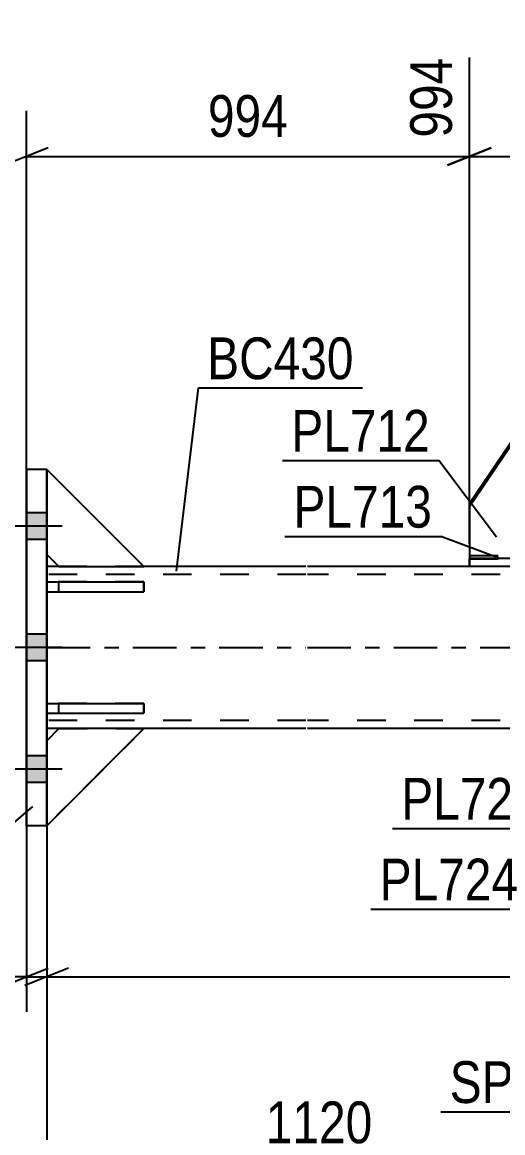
# Model space of a CAD drawing. Header units: millimetres. Extents: x 0 to 841, y 0 to 594.
# Drawn here: x 49.3 to 82.2, y 52.9 to 129 of the extents above; entities that cross this region are included whole.
import ezdxf

# ---------------------------------------------------------------- set-up
doc = ezdxf.new("R2010")
doc.units = ezdxf.units.MM
doc.linetypes.add('DXK_LINE_DOT2', pattern=[3.9198, 1.9599, -1.9599])
doc.linetypes.add('DXK_LINE_DOT3', pattern=[5.9187, 2.979, -0.9799, 0.9799, -0.9799])
doc.styles.add('Arial Narrow', font='ARIALN.TTF', dxfattribs={"height": 0.2})

# ---------------------------------------------------------------- blocks, each defined once
blk = doc.blocks.new('Part-761545952-5666 - 5633')
at = {"color": 2, "linetype": 'Continuous'}
for p, q in [((79.932, 91.689), (79.932, 92.245)), ((79.932, 92.245), (79.932, 92.245)), ((102.626, 92.245), (79.932, 92.245)), ((102.626, 92.245), (102.626, 91.689))]:
    blk.add_line(p, q, dxfattribs=at)
at = {"color": 7, "linetype": 'DXK_LINE_DOT2'}
for p, q in [((79.932, 92.245), (79.932, 91.689)), ((79.932, 92.245), (79.932, 92.245)), ((102.626, 91.689), (102.626, 92.245)), ((79.932, 91.689), (79.932, 91.689)), ((102.626, 91.689), (79.932, 91.689))]:
    blk.add_line(p, q, dxfattribs=at)
blk = doc.blocks.new('Part-761545952-5651 - 5633')
at = {"color": 2, "linetype": 'Continuous'}
for p, q in [((84.996, 103.499), (79.932, 96.008)), ((84.996, 103.271), (79.932, 95.78)), ((84.996, 103.271), (84.996, 103.499)), ((84.996, 103.499), (102.626, 97.024)), ((102.626, 96.796), (84.996, 103.271)), ((102.626, 97.024), (102.626, 92.245)), ((79.932, 96.008), (79.932, 92.245))]:
    blk.add_line(p, q, dxfattribs=at)
at = {"color": 7, "linetype": 'DXK_LINE_DOT2'}
for p, q in [((79.932, 92.445), (102.626, 92.445)), ((79.932, 92.245), (79.932, 92.217)), ((79.932, 92.217), (79.932, 92.245)), ((79.932, 92.217), (102.626, 92.217)), ((102.626, 92.217), (102.626, 92.245)), ((102.626, 92.245), (102.626, 92.217))]:
    blk.add_line(p, q, dxfattribs=at)
blk = doc.blocks.new('Part-761545952-5737 - 5633')
at = {"color": 2, "linetype": 'Continuous'}
for p, q in [((49.555, 98.356), (49.555, 98.356)), ((50.943, 98.356), (49.555, 98.356)), ((49.555, 98.356), (49.555, 73.912)), ((50.943, 73.912), (50.943, 98.356)), ((49.555, 73.912), (49.555, 73.912)), ((50.943, 73.912), (49.555, 73.912)), ((50.943, 73.912), (50.943, 73.912))]:
    blk.add_line(p, q, dxfattribs=at)
at = {"color": 7, "linetype": 'DXK_LINE_DOT2'}
for p, q in [((49.555, 73.912), (49.555, 98.356)), ((50.943, 98.356), (50.943, 73.912))]:
    blk.add_line(p, q, dxfattribs=at)
blk = doc.blocks.new('Part-761545952-5747 - 5633')
at = {"color": 2, "linetype": 'Continuous'}
for p, q in [((50.943, 90.634), (50.944, 90.634)), ((50.944, 90.634), (57.61, 90.634)), ((50.944, 90.634), (50.944, 89.967)), ((57.61, 90.634), (57.61, 89.967)), ((50.944, 89.967), (50.943, 89.967)), ((50.944, 89.967), (57.61, 89.967))]:
    blk.add_line(p, q, dxfattribs=at)
at = {"color": 7, "linetype": 'DXK_LINE_DOT2'}
for p, q in [((50.943, 89.967), (50.943, 90.634)), ((51.777, 89.967), (51.777, 90.634))]:
    blk.add_line(p, q, dxfattribs=at)
blk = doc.blocks.new('Part-761545952-5851 - 5633')
at = {"color": 7, "linetype": 'DXK_LINE_DOT2'}
for p, q in [((50.943, 79.745), (51.777, 80.578)), ((57.61, 80.578), (50.943, 73.912)), ((50.943, 79.745), (51.777, 80.578)), ((50.943, 73.912), (57.61, 80.578)), ((51.777, 80.578), (57.61, 80.578)), ((50.943, 73.912), (50.943, 79.745)), ((50.943, 79.745), (50.943, 79.745)), ((50.943, 73.912), (50.943, 79.745)), ((50.943, 73.912), (50.943, 73.912))]:
    blk.add_line(p, q, dxfattribs=at)
blk = doc.blocks.new('Part-761545952-5741 - 5633')
at = {"color": 7, "linetype": 'DXK_LINE_DOT2'}
for p, q in [((50.943, 79.745), (51.777, 80.578)), ((57.61, 80.578), (50.943, 73.912)), ((50.943, 79.745), (51.777, 80.578)), ((50.943, 73.912), (57.61, 80.578)), ((51.777, 80.578), (57.61, 80.578)), ((50.943, 73.912), (50.943, 79.745)), ((50.943, 79.745), (50.943, 79.745)), ((50.943, 73.912), (50.943, 79.745)), ((50.943, 73.912), (50.943, 73.912))]:
    blk.add_line(p, q, dxfattribs=at)
blk = doc.blocks.new('Part-761545952-5744 - 5633')
at = {"color": 2, "linetype": 'Continuous'}
for p, q in [((50.943, 82.3), (50.944, 82.3)), ((50.944, 82.3), (57.61, 82.3)), ((50.944, 82.3), (50.944, 81.634)), ((57.61, 82.3), (57.61, 81.634)), ((50.944, 81.634), (50.943, 81.634)), ((50.944, 81.634), (57.61, 81.634))]:
    blk.add_line(p, q, dxfattribs=at)
at = {"color": 7, "linetype": 'DXK_LINE_DOT2'}
for p, q in [((50.943, 81.634), (50.943, 82.3)), ((51.777, 81.634), (51.777, 82.3))]:
    blk.add_line(p, q, dxfattribs=at)
blk = doc.blocks.new('Part-761545952-5750 - 5633')
at = {"color": 7, "linetype": 'DXK_LINE_DOT2'}
for p, q in [((57.61, 82.3), (50.943, 82.3)), ((50.943, 81.634), (50.943, 82.3)), ((50.943, 82.3), (50.943, 81.634)), ((51.776, 81.634), (51.776, 82.3)), ((57.61, 81.634), (57.61, 82.3)), ((50.943, 81.634), (57.61, 81.634))]:
    blk.add_line(p, q, dxfattribs=at)
blk = doc.blocks.new('Part-761545952-5760 - 5633')
at = {"color": 2, "linetype": 'Continuous'}
for p, q in [((57.61, 91.689), (50.944, 98.356)), ((51.777, 91.689), (50.944, 92.523)), ((51.777, 91.689), (57.61, 91.689))]:
    blk.add_line(p, q, dxfattribs=at)
at = {"color": 7, "linetype": 'DXK_LINE_DOT2'}
for p, q in [((50.944, 98.356), (50.944, 92.523)), ((50.944, 98.356), (50.944, 98.356)), ((50.944, 98.356), (57.61, 91.689)), ((50.944, 92.523), (50.944, 98.356)), ((50.944, 92.523), (50.944, 92.523)), ((50.944, 92.523), (51.777, 91.689))]:
    blk.add_line(p, q, dxfattribs=at)
blk = doc.blocks.new('Part-761545952-5763 - 5633')
at = {"color": 7, "linetype": 'DXK_LINE_DOT2'}
for p, q in [((57.61, 91.689), (50.943, 98.356)), ((50.943, 98.356), (50.943, 92.523)), ((50.943, 98.356), (50.943, 98.356)), ((50.943, 98.356), (57.61, 91.689)), ((50.943, 92.523), (50.943, 98.356)), ((51.777, 91.689), (50.943, 92.523)), ((50.943, 92.523), (50.943, 92.523)), ((50.943, 92.523), (51.777, 91.689)), ((51.777, 91.689), (57.61, 91.689))]:
    blk.add_line(p, q, dxfattribs=at)
blk = doc.blocks.new('Part-761545952-5766 - 5633')
at = {"color": 7, "linetype": 'DXK_LINE_DOT2'}
for p, q in [((57.61, 91.689), (50.943, 98.356)), ((50.943, 98.356), (50.943, 92.523)), ((50.943, 98.356), (50.943, 98.356)), ((50.943, 98.356), (57.61, 91.689)), ((50.943, 92.523), (50.943, 98.356)), ((51.777, 91.689), (50.943, 92.523)), ((50.943, 92.523), (50.943, 92.523)), ((50.943, 92.523), (51.777, 91.689)), ((51.777, 91.689), (57.61, 91.689))]:
    blk.add_line(p, q, dxfattribs=at)
blk = doc.blocks.new('Part-761545952-5842 - 5633')
at = {"color": 7, "linetype": 'DXK_LINE_DOT2'}
for p, q in [((57.61, 90.634), (50.943, 90.634)), ((50.943, 89.967), (50.943, 90.634)), ((50.943, 90.634), (50.943, 89.967)), ((51.776, 89.967), (51.776, 90.634)), ((57.61, 89.967), (57.61, 90.634)), ((50.943, 89.967), (57.61, 89.967))]:
    blk.add_line(p, q, dxfattribs=at)
blk = doc.blocks.new('Part-761545952-5848 - 5633')
at = {"color": 2, "linetype": 'Continuous'}
for p, q in [((50.944, 79.745), (51.777, 80.578)), ((50.944, 73.912), (57.61, 80.578)), ((51.777, 80.578), (51.777, 80.578)), ((57.61, 80.578), (51.777, 80.578)), ((57.61, 80.578), (57.61, 80.578))]:
    blk.add_line(p, q, dxfattribs=at)
at = {"color": 7, "linetype": 'DXK_LINE_DOT2'}
for p, q in [((50.944, 79.745), (51.777, 80.578)), ((57.61, 80.578), (50.944, 73.912)), ((50.944, 73.912), (50.944, 79.745)), ((50.944, 79.745), (50.944, 79.745)), ((50.944, 79.745), (50.944, 73.912)), ((50.944, 73.912), (50.944, 73.912))]:
    blk.add_line(p, q, dxfattribs=at)
blk = doc.blocks.new('Part-761545952-5869 - 5633')
at = {"color": 2, "linetype": 'Continuous'}
for p, q in [((51.777, 91.689), (50.943, 91.689)), ((68.721, 91.689), (57.61, 91.689)), ((297.617, 91.689), (68.821, 91.689)), ((51.777, 80.578), (50.943, 80.578)), ((68.721, 80.578), (57.61, 80.578)), ((297.617, 80.578), (68.821, 80.578))]:
    blk.add_line(p, q, dxfattribs=at)
at = {"color": 7, "linetype": 'DXK_LINE_DOT2'}
for p, q in [((50.943, 91.689), (50.943, 80.578)), ((50.943, 80.578), (50.943, 91.689)), ((50.943, 91.689), (50.943, 91.689)), ((50.943, 91.689), (50.943, 91.689)), ((57.61, 91.689), (51.777, 91.689)), ((50.943, 91.134), (50.943, 91.134)), ((68.721, 91.134), (50.943, 91.134)), ((297.617, 91.134), (68.821, 91.134)), ((50.943, 81.134), (50.943, 81.134)), ((68.721, 81.134), (50.943, 81.134)), ((297.617, 81.134), (68.821, 81.134)), ((50.943, 80.578), (50.943, 80.578)), ((50.943, 80.578), (50.943, 80.578)), ((57.61, 80.578), (51.777, 80.578))]:
    blk.add_line(p, q, dxfattribs=at)
at = {"color": 7, "linetype": 'DXK_LINE_DOT3'}
for p, q in [((50.943, 86.134), (68.721, 86.134)), ((68.821, 86.134), (297.617, 86.134))]:
    blk.add_line(p, q, dxfattribs=at)
blk = doc.blocks.new('Bolt-761545952-5872 - 5633')
at = {"linetype": 'Continuous'}
for points in [[(49.555, 95.384), (49.555, 93.55), (50.943, 93.55), (50.943, 95.384)], [(49.555, 95.384), (49.555, 93.55), (50.943, 93.55), (50.943, 95.384)], [(49.555, 95.384), (49.555, 93.55), (50.943, 93.55), (50.943, 95.384)], [(49.555, 95.384), (49.555, 93.55), (50.943, 93.55), (50.943, 95.384)], [(49.555, 87.05), (49.555, 85.217), (50.943, 85.217), (50.943, 87.05)], [(49.555, 87.05), (49.555, 85.217), (50.943, 85.217), (50.943, 87.05)], [(49.555, 78.717), (49.555, 76.884), (50.943, 76.884), (50.943, 78.717)], [(49.555, 78.717), (49.555, 76.884), (50.943, 76.884), (50.943, 78.717)], [(49.555, 78.717), (49.555, 76.884), (50.943, 76.884), (50.943, 78.717)], [(49.555, 78.717), (49.555, 76.884), (50.943, 76.884), (50.943, 78.717)]]:
    blk.add_hatch(color=1, dxfattribs=at).paths.add_polyline_path(points)
at = {"color": 1, "linetype": 'Continuous'}
for p, q in [((50.943, 95.384), (49.555, 95.384)), ((50.943, 95.384), (49.555, 95.384)), ((50.943, 95.384), (49.555, 95.384)), ((50.943, 95.384), (49.555, 95.384)), ((51.999, 94.467), (45.388, 94.467)), ((51.999, 94.467), (45.388, 94.467)), ((51.999, 94.467), (45.388, 94.467)), ((51.999, 94.467), (45.388, 94.467)), ((50.943, 93.55), (49.555, 93.55)), ((50.943, 93.55), (49.555, 93.55)), ((50.943, 93.55), (49.555, 93.55)), ((50.943, 93.55), (49.555, 93.55)), ((50.943, 87.05), (49.555, 87.05)), ((50.943, 87.05), (49.555, 87.05)), ((51.999, 86.134), (45.388, 86.134)), ((51.999, 86.134), (45.388, 86.134)), ((50.943, 85.217), (49.555, 85.217)), ((50.943, 85.217), (49.555, 85.217)), ((50.943, 78.717), (49.555, 78.717)), ((50.943, 78.717), (49.555, 78.717)), ((50.943, 78.717), (49.555, 78.717)), ((50.943, 78.717), (49.555, 78.717)), ((51.999, 77.8), (45.388, 77.8)), ((51.999, 77.8), (45.388, 77.8)), ((51.999, 77.8), (45.388, 77.8)), ((51.999, 77.8), (45.388, 77.8)), ((50.943, 76.884), (49.555, 76.884)), ((50.943, 76.884), (49.555, 76.884)), ((50.943, 76.884), (49.555, 76.884)), ((50.943, 76.884), (49.555, 76.884))]:
    blk.add_line(p, q, dxfattribs=at)
blk = doc.blocks.new('StraightDimension-761545952-8993 - 5633')
at = {"color": 7, "linetype": 'Continuous'}
for p, q in [((49.555, 97.356), (49.555, 61.157)), ((50.943, 97.356), (50.943, 61.157)), ((48.055, 62.957), (51.055, 64.157)), ((52.443, 64.157), (49.443, 62.957)), ((49.555, 63.557), (43.648, 63.557)), ((49.555, 63.557), (43.648, 63.557)), ((49.555, 63.557), (50.943, 63.557))]:
    blk.add_line(p, q, dxfattribs=at)
at = {"color": 0}
blk.add_wipeout([(49.03, 64.307), (49.03, 68.507), (44.173, 68.507), (44.173, 64.307)], dxfattribs=at)
at = {"color": 3, "style": 'Arial Narrow'}
blk.add_text('25', height=2.8633, dxfattribs=at).set_placement((44.773, 64.907))
blk = doc.blocks.new('StraightDimension-761545952-5947 - 5633')
at = {"color": 7, "linetype": 'Continuous'}
for p, q in [((102.626, 92.689), (102.626, 128.416)), ((79.932, 93.245), (79.932, 126.588)), ((81.432, 120.404), (78.432, 119.204)), ((101.126, 119.204), (104.126, 120.404)), ((79.932, 119.804), (102.626, 119.804))]:
    blk.add_line(p, q, dxfattribs=at)
at = {"color": 0}
blk.add_wipeout([(94.621, 120.554), (94.621, 124.754), (87.937, 124.754), (87.937, 120.554)], dxfattribs=at)
at = {"color": 3, "style": 'Arial Narrow'}
blk.add_text('408', height=2.8633, dxfattribs=at).set_placement((88.537, 121.154))
at = {"color": 0, "linetype": 'Continuous'}
blk.add_wipeout([(102.026, 129.016), (97.826, 129.016), (97.826, 120.503), (102.026, 120.504)], dxfattribs=at)
at = {"color": 3, "linetype": 'Continuous', "style": 'Arial Narrow'}
blk.add_text('1403', height=2.8633, rotation=90.00021, dxfattribs=at).set_placement((101.426, 121.104))
blk = doc.blocks.new('StraightDimension-761545952-5962 - 5633')
at = {"color": 7, "linetype": 'Continuous'}
for p, q in [((79.932, 93.245), (79.932, 126.588)), ((49.555, 74.912), (49.555, 122.932)), ((51.055, 120.404), (48.055, 119.204)), ((78.432, 119.204), (81.432, 120.404)), ((49.555, 119.804), (79.932, 119.804))]:
    blk.add_line(p, q, dxfattribs=at)
at = {"color": 0}
blk.add_wipeout([(68.086, 120.554), (68.086, 124.754), (61.401, 124.754), (61.401, 120.554)], dxfattribs=at)
at = {"color": 3, "style": 'Arial Narrow'}
blk.add_text('994', height=2.8633, dxfattribs=at).set_placement((62.001, 121.154))
at = {"color": 0, "linetype": 'Continuous'}
for points in [[(79.332, 127.188), (75.132, 127.188), (75.132, 120.503), (79.332, 120.504)], [(48.955, 123.532), (44.755, 123.532), (44.755, 120.503), (48.955, 120.504)]]:
    blk.add_wipeout(points, dxfattribs=at)
at = {"color": 3, "linetype": 'Continuous', "style": 'Arial Narrow'}
for s, height, p in [('994', 2.8633, (78.732, 121.104)), ('0', 2.863, (48.355, 121.104))]:
    blk.add_text(s, height=height, rotation=90.00021, dxfattribs=at).set_placement(p)
blk = doc.blocks.new('StraightDimension-761545952-6006 - 5633')
at = {"color": 7, "linetype": 'Continuous'}
for p, q in [((50.944, 79.578), (50.944, 48.397)), ((88.311, 79.578), (88.311, 48.397)), ((52.444, 51.397), (49.444, 50.197)), ((86.811, 50.197), (89.811, 51.397)), ((50.944, 50.797), (88.311, 50.797))]:
    blk.add_line(p, q, dxfattribs=at)
at = {"color": 0}
blk.add_wipeout([(73.884, 51.547), (73.884, 55.747), (65.371, 55.747), (65.371, 51.547)], dxfattribs=at)
at = {"color": 3, "style": 'Arial Narrow'}
blk.add_text('1120', height=2.8633, dxfattribs=at).set_placement((65.971, 52.147))
blk = doc.blocks.new('StraightDimension-761545952-8992 - 5633')
at = {"color": 7, "linetype": 'Continuous'}
for p, q in [((50.943, 97.356), (50.943, 61.157)), ((52.443, 64.157), (49.443, 62.957)), ((50.943, 63.557), (315.494, 63.557))]:
    blk.add_line(p, q, dxfattribs=at)
blk = doc.blocks.new('Mark-761545952-5647 - 5633')
at = {"color": 30, "linetype": 'Continuous'}
for p in [(67.121, 98.966), (81.784, 93.706)]:
    blk.add_line(p, (77.825, 98.966), dxfattribs=at)
at = {"color": 0}
blk.add_wipeout([(77.225, 99.566), (77.225, 102.566), (67.721, 102.566), (67.721, 99.566)], dxfattribs=at)
blk.add_wipeout([(77.225, 99.566), (77.225, 102.566), (67.721, 102.566), (67.721, 99.566)], dxfattribs=at)
at = {"color": 3, "style": 'Arial Narrow'}
blk.add_text('PL712', height=2.8633, dxfattribs=at).set_placement((67.721, 99.566))
blk = doc.blocks.new('Mark-761545952-5662 - 5633')
at = {"color": 30, "linetype": 'Continuous'}
for p in [(67.269, 93.761), (82.02, 92.245)]:
    blk.add_line(p, (77.972, 93.761), dxfattribs=at)
at = {"color": 0}
blk.add_wipeout([(77.372, 94.361), (77.372, 97.361), (67.869, 97.361), (67.869, 94.361)], dxfattribs=at)
blk.add_wipeout([(77.372, 94.361), (77.372, 97.361), (67.869, 97.361), (67.869, 94.361)], dxfattribs=at)
at = {"color": 3, "style": 'Arial Narrow'}
blk.add_text('PL713', height=2.8633, dxfattribs=at).set_placement((67.869, 94.361))
blk = doc.blocks.new('Mark-761545952-5733 - 5633')
at = {"color": 30, "linetype": 'Continuous'}
for p in [(49.97, 75.228), (36.691, 70.231)]:
    blk.add_line(p, (44.102, 70.231), dxfattribs=at)
at = {"color": 0}
blk.add_wipeout([(43.502, 70.831), (43.502, 73.831), (37.291, 73.831), (37.291, 70.831)], dxfattribs=at)
blk.add_wipeout([(43.502, 70.831), (43.502, 73.831), (37.291, 73.831), (37.291, 70.831)], dxfattribs=at)
at = {"color": 3, "style": 'Arial Narrow'}
blk.add_text('SP5', height=2.8633, dxfattribs=at).set_placement((37.291, 70.831))
blk = doc.blocks.new('Mark-761545952-5800 - 5633')
at = {"color": 30, "linetype": 'Continuous'}
for p in [(91.189, 80.451), (74.657, 73.731)]:
    blk.add_line(p, (85.361, 73.731), dxfattribs=at)
at = {"color": 0}
blk.add_wipeout([(84.761, 74.331), (84.761, 77.331), (75.257, 77.331), (75.257, 74.331)], dxfattribs=at)
blk.add_wipeout([(84.761, 74.331), (84.761, 77.331), (75.257, 77.331), (75.257, 74.331)], dxfattribs=at)
at = {"color": 3, "style": 'Arial Narrow'}
blk.add_text('PL725', height=2.8633, dxfattribs=at).set_placement((75.257, 74.331))
blk = doc.blocks.new('Mark-761545952-5835 - 5633')
at = {"color": 30, "linetype": 'Continuous'}
for p in [(98.021, 62.512), (77.979, 54.305)]:
    blk.add_line(p, (87.218, 54.305), dxfattribs=at)
at = {"color": 0}
blk.add_wipeout([(86.618, 54.905), (86.618, 57.905), (78.579, 57.905), (78.579, 54.905)], dxfattribs=at)
blk.add_wipeout([(86.618, 54.905), (86.618, 57.905), (78.579, 57.905), (78.579, 54.905)], dxfattribs=at)
at = {"color": 3, "style": 'Arial Narrow'}
blk.add_text('SP20', height=2.8633, dxfattribs=at).set_placement((78.579, 54.905))
blk = doc.blocks.new('Mark-761545952-5865 - 5633')
at = {"color": 30, "linetype": 'Continuous'}
for p, q in [((59.846, 91.385), (61.352, 103.937)), ((61.352, 103.937), (72.6, 103.937))]:
    blk.add_line(p, q, dxfattribs=at)
at = {"color": 0}
blk.add_wipeout([(72, 104.537), (72, 107.537), (61.952, 107.537), (61.952, 104.537)], dxfattribs=at)
blk.add_wipeout([(72, 104.537), (72, 107.537), (61.952, 107.537), (61.952, 104.537)], dxfattribs=at)
at = {"color": 3, "style": 'Arial Narrow'}
blk.add_text('BC430', height=2.8633, dxfattribs=at).set_placement((61.952, 104.537))
blk = doc.blocks.new('Mark-761545952-24012 - 5633')
at = {"color": 30, "linetype": 'Continuous'}
for p in [(90.38, 76.026), (73.178, 68.197)]:
    blk.add_line(p, (83.882, 68.197), dxfattribs=at)
at = {"color": 0}
blk.add_wipeout([(83.282, 68.797), (83.282, 71.797), (73.778, 71.797), (73.778, 68.797)], dxfattribs=at)
blk.add_wipeout([(83.282, 68.797), (83.282, 71.797), (73.778, 71.797), (73.778, 68.797)], dxfattribs=at)
at = {"color": 3, "style": 'Arial Narrow'}
blk.add_text('PL724', height=2.8633, dxfattribs=at).set_placement((73.778, 68.797))

msp = doc.modelspace()

# ---------------------------------------------------------------- block references
for name in ['Part-761545952-5651 - 5633', 'Part-761545952-5737 - 5633', 'Part-761545952-5763 - 5633', 'Part-761545952-5766 - 5633', 'Part-761545952-5760 - 5633', 'Bolt-761545952-5872 - 5633', 'Part-761545952-5666 - 5633', 'Part-761545952-5869 - 5633', 'Part-761545952-5747 - 5633', 'Part-761545952-5842 - 5633', 'Part-761545952-5744 - 5633', 'Part-761545952-5750 - 5633', 'Part-761545952-5851 - 5633', 'Part-761545952-5741 - 5633', 'Part-761545952-5848 - 5633']:
    msp.add_blockref(name, (0, 0))

# ---------------------------------------------------------------- next in the draw order: block references
for name in ['StraightDimension-761545952-5947 - 5633', 'StraightDimension-761545952-8993 - 5633']:
    msp.add_blockref(name, (0, 0))

# ---------------------------------------------------------------- next in the draw order: block references
msp.add_blockref('StraightDimension-761545952-5962 - 5633', (0, 0))

# ---------------------------------------------------------------- next in the draw order: block references
msp.add_blockref('StraightDimension-761545952-6006 - 5633', (0, 0))

# ---------------------------------------------------------------- next in the draw order: block references
msp.add_blockref('StraightDimension-761545952-8992 - 5633', (0, 0))

# ---------------------------------------------------------------- next in the draw order: block references
for name in ['Mark-761545952-5647 - 5633', 'Mark-761545952-5800 - 5633', 'Mark-761545952-5733 - 5633', 'Mark-761545952-5835 - 5633']:
    msp.add_blockref(name, (0, 0))

# ---------------------------------------------------------------- next in the draw order: block references
for name in ['Mark-761545952-5662 - 5633', 'Mark-761545952-24012 - 5633']:
    msp.add_blockref(name, (0, 0))

# ---------------------------------------------------------------- next in the draw order: block references
msp.add_blockref('Mark-761545952-5865 - 5633', (0, 0))

doc.saveas('drawing.dxf')
